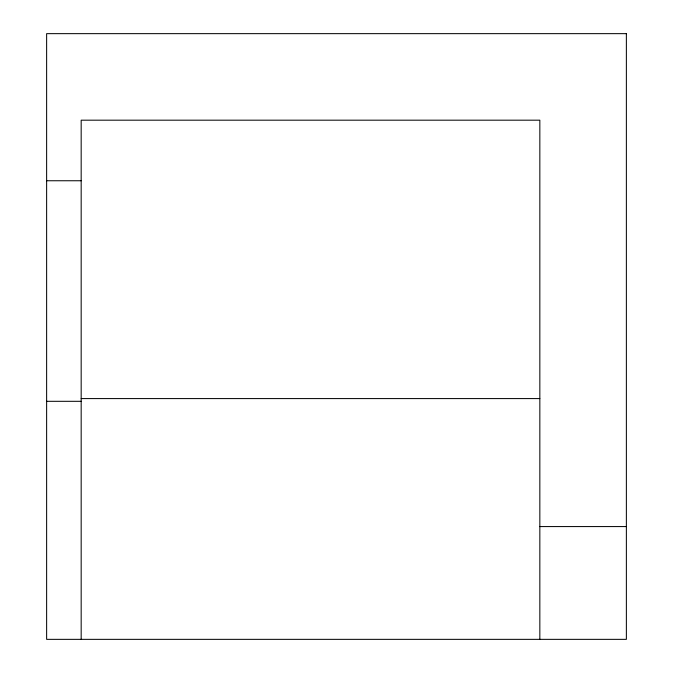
<?xml version="1.0" encoding="UTF-8"?>
<svg xmlns="http://www.w3.org/2000/svg" width="673" height="673" viewBox="0 0 673 673"><rect width="100%" height="100%" fill="white"/><g stroke="black" fill="none" stroke-linecap="round" stroke-linejoin="round"><path stroke-width="1.01" d="M46.63 180.751L81.172 180.751M81.172 398.584L539.839 398.584M46.63 401.31L81.172 401.31M539.839 526.572L626.37 526.572M539.839 639.35L539.839 120.181L81.172 120.181L81.172 639.35M626.37 33.65L46.63 33.65L46.63 639.35L626.37 639.35L626.37 33.65"/></g></svg>
